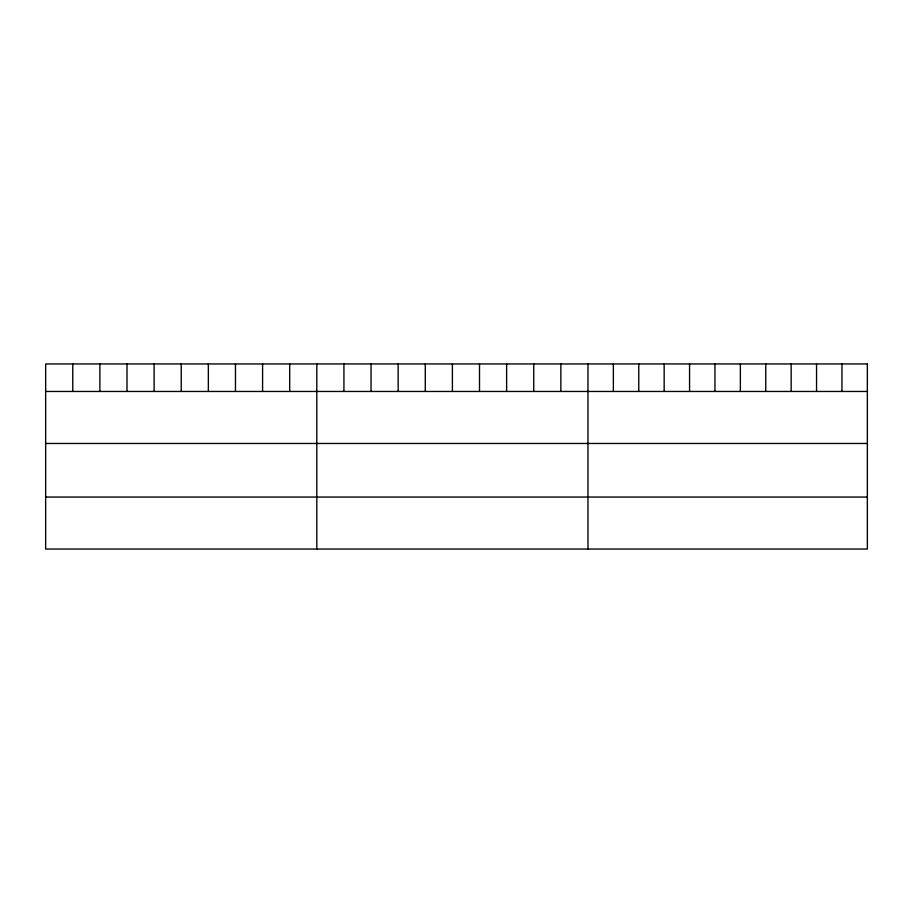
<?xml version="1.0" encoding="UTF-8"?>
<svg xmlns="http://www.w3.org/2000/svg" width="913" height="913" viewBox="0 0 913 913"><rect width="100%" height="100%" fill="white"/><g stroke="black" fill="none" stroke-linecap="round" stroke-linejoin="round"><path stroke-width="1.37" d="M45.65 391.46L867.35 391.46M45.65 443.467L867.35 443.467M45.65 497.049L867.35 497.049M841.957 363.956L841.957 391.46M816.553 363.956L816.553 391.46M791.16 363.956L791.16 391.46M765.756 363.956L765.756 391.46M740.363 363.956L740.363 391.46M714.959 363.956L714.959 391.46M689.566 363.956L689.566 391.46M664.162 363.956L664.162 391.46M638.769 363.956L638.769 391.46M613.365 363.956L613.365 391.46M587.972 363.956L587.972 549.044M560.856 363.956L560.856 391.46M533.74 363.956L533.74 391.46M506.624 363.956L506.624 391.46M479.508 363.956L479.508 391.46M452.392 363.956L452.392 391.46M425.275 363.956L425.275 391.46M398.159 363.956L398.159 391.46M371.043 363.956L371.043 391.46M343.927 363.956L343.927 391.46M316.811 363.956L316.811 549.044M289.695 363.956L289.695 391.46M262.579 363.956L262.579 391.46M235.463 363.956L235.463 391.46M208.347 363.956L208.347 391.46M181.231 363.956L181.231 391.46M154.114 363.956L154.114 391.46M126.998 363.956L126.998 391.46M99.882 363.956L99.882 391.46M72.766 363.956L72.766 391.46M867.35 363.956L45.65 363.956L45.65 549.044L867.35 549.044L867.35 363.956"/></g></svg>
